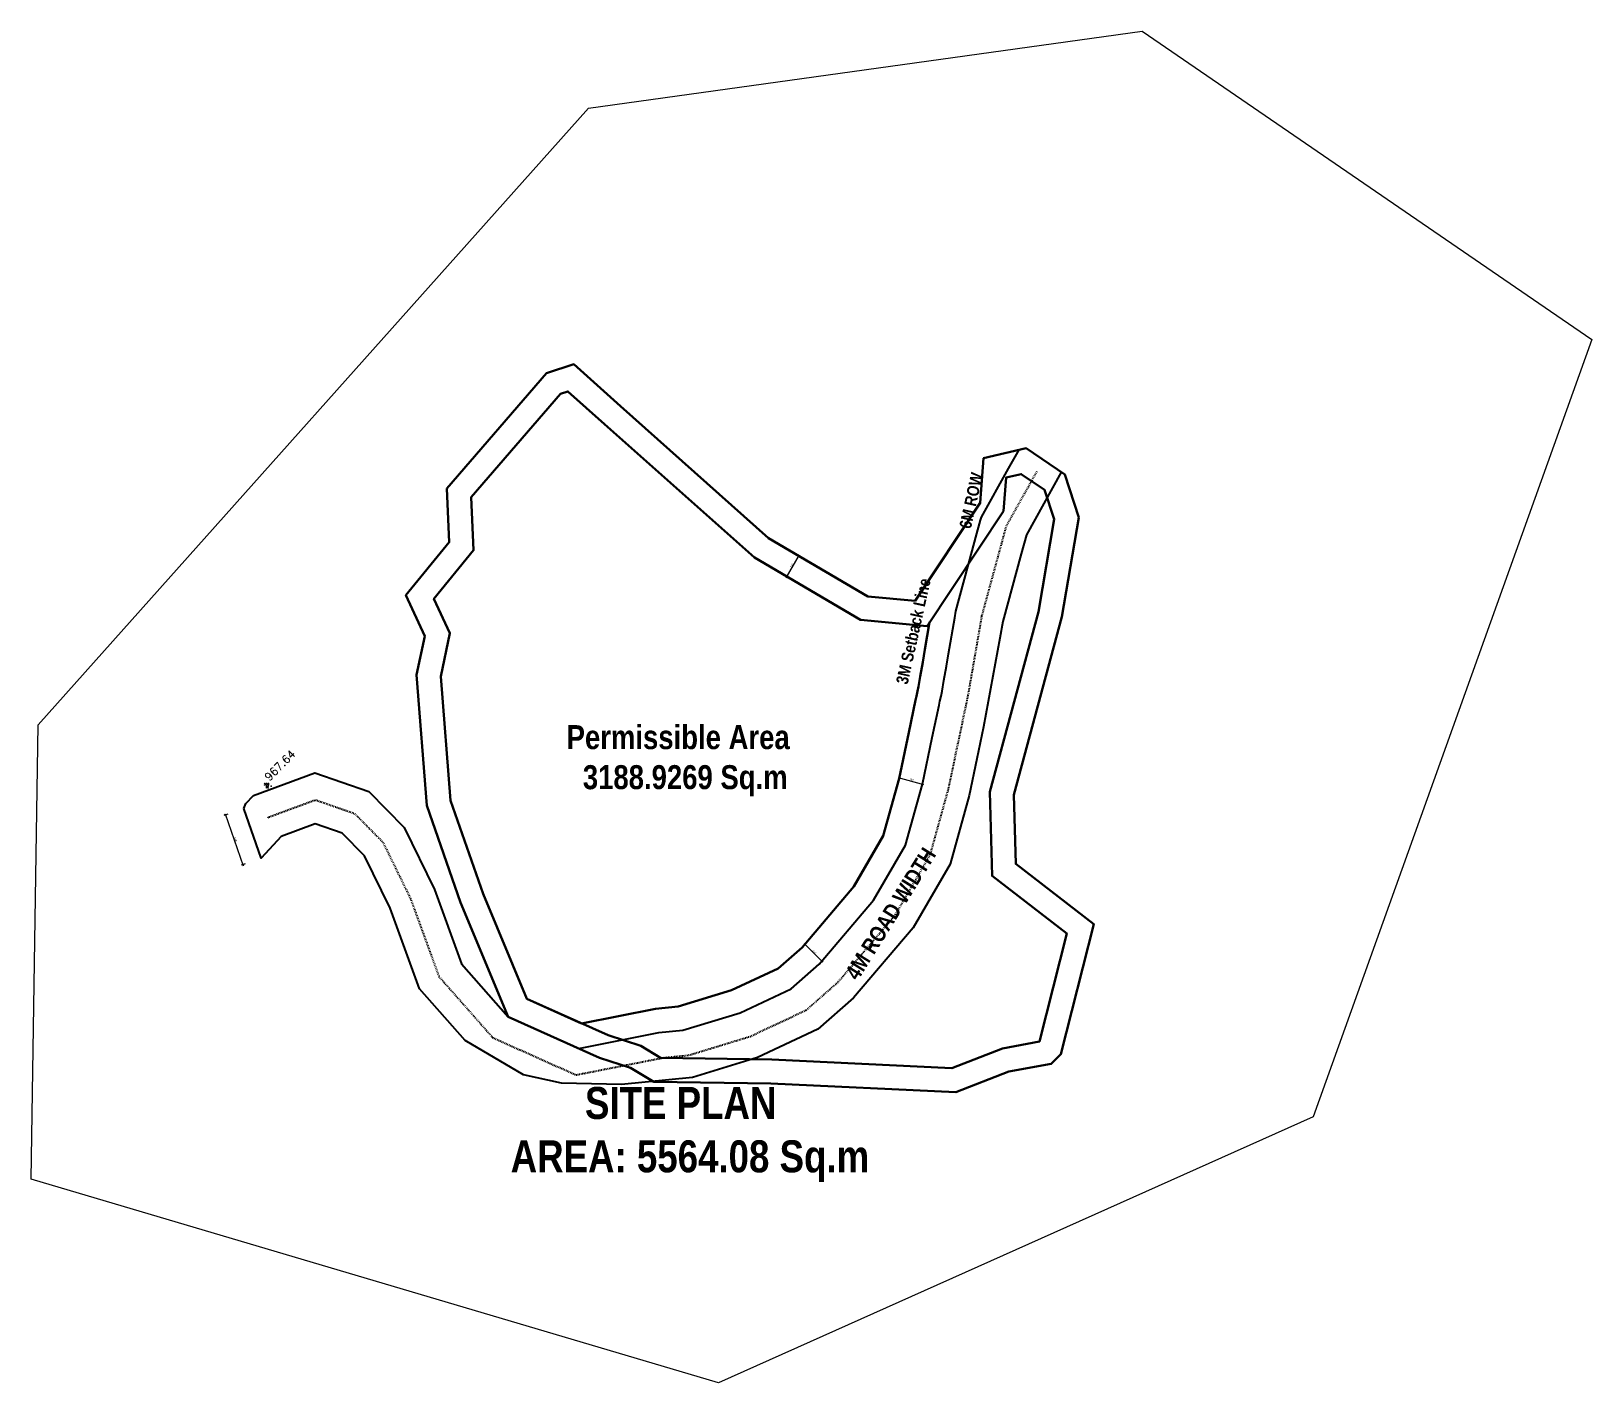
# Model space of a CAD drawing. Header units: metres. Extents: x 319894 to 3389272, y 120 to 6136017.
# Drawn here: x 320959.6 to 321154.6, y 3068026.6 to 3068195.6 of the extents above; entities that cross this region are included whole.
import ezdxf
from ezdxf.enums import TextEntityAlignment as Align

# ---------------------------------------------------------------- set-up
doc = ezdxf.new("R2010")
doc.units = ezdxf.units.M
doc.header["$MEASUREMENT"] = 0
doc.linetypes.add('DASHDOT', pattern=[1, 0.5, -0.25, 0, -0.25])
doc.layers.get('Defpoints').update_dxf_attribs({"color": 254})
for name, color, linetype, lineweight in [('a_MUEBLE', 255, 'Continuous', 5), ('hach', 210, 'Continuous', 9), ('HATCH-1', 254, 'Continuous', 0)]:
    doc.layers.add(name, color=color, linetype=linetype, lineweight=lineweight)
for name, color, linetype in [('Points', 7, 'Continuous'), ('Points-ELV', 6, 'Continuous'), ('Points-NUM', 4, 'Continuous'), ('Points-TXT', 3, 'Continuous'), ('RE', 7, 'Continuous'), ('S-DIM', 7, 'Continuous'), ('TEXT', 255, 'Continuous')]:
    doc.layers.add(name, color=color, linetype=linetype)
doc.styles.add('romans', font='romans.shx')
doc.styles.get("Standard").update_dxf_attribs({"font": 'arial.ttf'})
doc.dimstyles.get("Standard").update_dxf_attribs({"dimtxt": 0.2, "dimasz": 0.18, "dimexe": 0.2, "dimexo": 0.2, "dimgap": 0.09, "dimtad": 1, "dimzin": 0, "dimdsep": 46, "dimtxsty": 'Standard', "dimblk": 'OBLIQUE', "dimcen": 0.09, "dimdle": 0.15, "dimclrt": 7, "dimadec": 0, "dimazin": 0, "dimtfac": 1, "dimtofl": 0, "dimtmove": 0, "dimatfit": 3, "dimfxl": 0.3, "dimfxlon": 1, "dimtfillclr": 2, "dimtolj": 1, "dimtzin": 0, "dimarcsym": 0})

# ---------------------------------------------------------------- blocks, each defined once
blk = doc.blocks.new('POINTS')
at = {"layer": 'Points'}
blk.add_line((0, 0), (0, 0), dxfattribs=at)
blk.add_point((0, 0), dxfattribs=at)
at = {"layer": 'Points-ELV', "style": 'romans'}
blk.add_attdef('ELEV', text='', height=1, rotation=45, dxfattribs=at).set_placement((0, 0), align=Align.BOTTOM_LEFT)
at = {"layer": 'Points-NUM', "style": 'romans'}
blk.add_attdef('PTNUM', text='', height=1, dxfattribs=at).set_placement((0, 0), align=Align.BOTTOM_RIGHT)
at = {"layer": 'Points-TXT', "style": 'romans'}
blk.add_attdef('DESC', text='', height=1, dxfattribs=at).set_placement((0, 0), align=Align.BOTTOM_RIGHT)
blk = doc.blocks.new('_Oblique')
at = {"color": 0, "linetype": 'ByBlock', "lineweight": -2}
blk.add_line((-0.5, -0.5), (0.5, 0.5), dxfattribs=at)
blk = doc.blocks.new('*D656')
at = {"layer": 'Defpoints', "color": 0, "transparency": 16777216}
for p in [(321055.53, 3068130.02, 987.59), (321055.53, 3068130.02), (321054.01, 3068127.43)]:
    blk.add_point(p, dxfattribs=at)
at = {"layer": 'S-DIM', "color": 0, "lineweight": -2, "transparency": 16777216}
for p, q in [((321053.94, 3068127.3), (321055.61, 3068130.15)), ((321055.36, 3068130.12), (321055.36, 3068130.12)), ((321054.01, 3068127.43), (321053.84, 3068127.53))]:
    blk.add_line(p, q, dxfattribs=at)
at = {"layer": 'S-DIM', "color": 0, "lineweight": -2, "transparency": 16777216, "xscale": 0.18, "yscale": 0.18, "zscale": 0.18}
for p, rotation in [((321055.53, 3068130.02), 59.53685183172555), ((321054.01, 3068127.43), 239.5368518317255)]:
    blk.add_blockref('_Oblique', p, dxfattribs=dict(at, rotation=rotation))
at = {"layer": 'S-DIM', "color": 7, "transparency": 16777216, "insert": (321054.61, 3068128.82), "char_height": 0.2, "attachment_point": 5, "rotation": 59.5369}
blk.add_mtext('\\A1;3.00', dxfattribs=at)
blk = doc.blocks.new('*D657')
at = {"layer": 'Defpoints', "color": 0, "transparency": 16777216}
for p in [(321068.05, 3068102.2), (321070.94, 3068101.4), (321070.96, 3068101.49)]:
    blk.add_point(p, dxfattribs=at)
at = {"layer": 'S-DIM', "color": 0, "lineweight": -2, "transparency": 16777216}
for p, q in [((321067.93, 3068102.33), (321071.11, 3068101.45)), ((321068.07, 3068102.29), (321068.13, 3068102.48)), ((321070.96, 3068101.49), (321071.02, 3068101.68))]:
    blk.add_line(p, q, dxfattribs=at)
at = {"layer": 'S-DIM', "color": 0, "lineweight": -2, "transparency": 16777216, "xscale": 0.18, "yscale": 0.18, "zscale": 0.18}
for p, rotation in [((321068.07, 3068102.29), 164.5167171656235), ((321070.96, 3068101.49), 344.5167171656235)]:
    blk.add_blockref('_Oblique', p, dxfattribs=dict(at, rotation=rotation))
at = {"layer": 'S-DIM', "color": 7, "transparency": 16777216, "insert": (321069.57, 3068102.08), "char_height": 0.2, "attachment_point": 5, "rotation": 344.5167}
blk.add_mtext('\\A1;3.00', dxfattribs=at)
blk = doc.blocks.new('*D658')
at = {"layer": 'Defpoints', "color": 0, "transparency": 16777216}
for p in [(320986.14, 3068098.43), (320988.3, 3068092.22), (320986.01, 3068091.42)]:
    blk.add_point(p, dxfattribs=at)
at = {"layer": 'S-DIM', "color": 0, "lineweight": -2, "transparency": 16777216}
for p, q in [((320984.13, 3068097.73), (320983.66, 3068097.57)), ((320983.8, 3068097.77), (320986.06, 3068091.28)), ((320986.29, 3068091.52), (320985.82, 3068091.35))]:
    blk.add_line(p, q, dxfattribs=at)
at = {"layer": 'S-DIM', "color": 0, "lineweight": -2, "transparency": 16777216, "xscale": 0.18, "yscale": 0.18, "zscale": 0.18}
for p, rotation in [((320983.85, 3068097.63), 109.1752048226895), ((320986.01, 3068091.42), 289.1752048226895)]:
    blk.add_blockref('_Oblique', p, dxfattribs=dict(at, rotation=rotation))
at = {"layer": 'S-DIM', "color": 7, "transparency": 16777216, "insert": (320985.11, 3068094.59), "char_height": 0.2, "attachment_point": 5, "rotation": 289.1752}
blk.add_mtext('\\A1;6.58', dxfattribs=at)
blk = doc.blocks.new('*D659')
at = {"layer": 'Defpoints', "color": 0, "transparency": 16777216}
for p in [(321055.91, 3068081.08), (321056.27, 3068081.45), (321058.06, 3068078.97)]:
    blk.add_point(p, dxfattribs=at)
at = {"layer": 'S-DIM', "color": 0, "lineweight": -2, "transparency": 16777216}
for p, q in [((321056.06, 3068081.23), (321056.41, 3068081.59)), ((321058.53, 3068079.23), (321056.17, 3068081.55)), ((321058.21, 3068079.13), (321058.56, 3068079.48))]:
    blk.add_line(p, q, dxfattribs=at)
at = {"layer": 'S-DIM', "color": 0, "lineweight": -2, "transparency": 16777216, "xscale": 0.18, "yscale": 0.18, "zscale": 0.18}
for p, rotation in [((321056.27, 3068081.45), 135.4823816131828), ((321058.42, 3068079.34), 315.4823816131828)]:
    blk.add_blockref('_Oblique', p, dxfattribs=dict(at, rotation=rotation))
at = {"layer": 'S-DIM', "color": 7, "transparency": 16777216, "insert": (321057.48, 3068080.53), "char_height": 0.2, "attachment_point": 5, "rotation": 315.4824}
blk.add_mtext('\\A1;3.01', dxfattribs=at)

msp = doc.modelspace()

# ---------------------------------------------------------------- linework, layer by layer
at = {"color": 1}
msp.add_lwpolyline([(321154.631, 3068157.091), (321119.818, 3068059.893), (321045.466, 3068026.635), (320959.565, 3068052.107), (320960.432, 3068108.911), (321029.22, 3068185.999), (321098.427, 3068195.635), (321154.631, 3068157.091)], dxfattribs=at)
at = {"color": 1, "lineweight": 50, "elevation": 987.586}
msp.add_lwpolyline([(321088.395, 3068122.389), (321090.515, 3068134.84), (321088.756, 3068140.2), (321083.923, 3068143.489), (321078.603, 3068142.244), (321078.181, 3068136.644), (321070.036, 3068124.41), (321064.159, 3068124.945), (321051.732, 3068132.255), (321033.222, 3068148.748), (321027.373, 3068153.985), (321023.991, 3068152.886), (321011.527, 3068138.442), (321011.816, 3068131.743), (321006.402, 3068125.11), (321008.764, 3068119.995), (321007.734, 3068115.145), (321008.996, 3068098.829), (321013.241, 3068086.695), (321019.19, 3068072.396), (321030.609, 3068067.281), (321034.488, 3068066.025), (321037.371, 3068064.277), (321052.03, 3068064.047), (321075.145, 3068062.967), (321081.776, 3068065.544), (321087.043, 3068066.512), (321088.283, 3068067.73), (321092.387, 3068083.989), (321082.625, 3068091.512), (321082.385, 3068100.172)], close=True, dxfattribs=at)
at = {"color": 3, "lineweight": 50, "elevation": 987.586}
msp.add_lwpolyline([(321085.462, 3068123.034), (321087.433, 3068134.611), (321086.224, 3068138.294), (321083.324, 3068140.268), (321081.429, 3068139.824), (321081.113, 3068135.635), (321071.543, 3068121.26), (321063.218, 3068122.019), (321049.956, 3068129.819), (321031.223, 3068146.51), (321026.658, 3068150.599), (321025.715, 3068150.292), (321014.575, 3068137.383), (321014.862, 3068130.731), (321009.911, 3068124.666), (321011.905, 3068120.347), (321010.758, 3068114.945), (321011.957, 3068099.45), (321016.044, 3068087.768), (321021.503, 3068074.647), (321031.687, 3068070.086), (321035.745, 3068068.771), (321038.231, 3068067.264), (321052.124, 3068067.046), (321074.65, 3068065.994), (321080.954, 3068068.443), (321085.584, 3068069.294), (321088.997, 3068082.814), (321079.666, 3068090.005), (321079.374, 3068100.529)], close=True, dxfattribs=at)
at = {"color": 1, "linetype": 'DASHDOT', "lineweight": 40, "ltscale": 0.2}
msp.add_lwpolyline([(320989.204, 3068097.234), (320989.258, 3068097.358), (320989.282, 3068097.384), (320995.094, 3068099.529), (320999.99, 3068097.813), (321003.517, 3068094.239), (321006.976, 3068087.161), (321010.534, 3068077.409), (321017.245, 3068069.801), (321027.666, 3068065.133), (321038.555, 3068067.281), (321041.725, 3068067.594), (321049.425, 3068069.947), (321056.449, 3068073.247), (321060.458, 3068076.776), (321067.605, 3068085.175), (321071.951, 3068092.675), (321074.21, 3068100.827), (321075.457, 3068106.743), (321076.313, 3068110.804), (321076.42, 3068111.311), (321076.554, 3068111.945), (321076.696, 3068112.617), (321076.937, 3068114.012), (321077.245, 3068115.795), (321077.515, 3068117.351), (321078.288, 3068121.823), (321078.407, 3068122.511), (321080.423, 3068129.928), (321080.88, 3068131.608), (321081.462, 3068133.748), (321081.463, 3068133.752), (321084.66, 3068139.47), (321085.285, 3068140.588)], dxfattribs=at)
at = {"color": 3, "lineweight": 50}
msp.add_lwpolyline([(321021.503, 3068074.647), (321028.362, 3068071.575), (321037.585, 3068073.394), (321040.435, 3068073.676), (321047.108, 3068075.714), (321052.915, 3068078.443), (321055.912, 3068081.081), (321062.398, 3068088.704), (321066.057, 3068095.016), (321068.047, 3068102.202), (321069.254, 3068107.926), (321070.11, 3068111.987), (321070.217, 3068112.494), (321070.351, 3068113.127), (321070.469, 3068113.687), (321070.691, 3068114.969), (321070.999, 3068116.752), (321071.268, 3068118.308), (321071.862, 3068121.739)], dxfattribs=at)
at = {"layer": 'a_MUEBLE', "color": 252, "lineweight": 40, "true_color": 0x939598}
msp.add_lwpolyline([(320986.138, 3068098.428), (320986.409, 3068099.053), (320987.341, 3068100.077), (320995.015, 3068102.909), (321001.746, 3068100.55), (321006.185, 3068096.052), (321009.956, 3068088.336), (321013.361, 3068079.004), (321019.19, 3068072.396), (321028.006, 3068068.447), (321038.024, 3068070.423), (321041.027, 3068070.72), (321048.19, 3068072.908), (321054.577, 3068075.909), (321058.057, 3068078.972), (321064.858, 3068086.966), (321068.845, 3068093.844), (321070.963, 3068101.491), (321072.19, 3068107.307), (321073.046, 3068111.368), (321073.153, 3068111.875), (321073.286, 3068112.508), (321073.416, 3068113.122), (321073.647, 3068114.458), (321073.955, 3068116.24), (321074.224, 3068117.797), (321074.998, 3068122.269), (321075.143, 3068123.109), (321077.2, 3068130.676), (321077.657, 3068132.356), (321078.238, 3068134.496), (321078.346, 3068134.89), (321081.74, 3068140.96), (321083.038, 3068143.282), (321083.923, 3068143.489), (321088.296, 3068140.513), (321083.957, 3068132.661), (321083.317, 3068130.306), (321081.007, 3068121.808), (321080.649, 3068119.737), (321078.593, 3068108.672), (321077.765, 3068104.666), (321076.796, 3068100.07), (321074.422, 3068091.501), (321069.809, 3068083.541), (321062.346, 3068074.755), (321057.901, 3068070.842), (321050.353, 3068067.295), (321042.21, 3068064.807), (321033.349, 3068063.932), (321025.858, 3068064.114), (321021.102, 3068065.149), (321013.813, 3068069.419), (321008.112, 3068075.885), (321004.427, 3068085.984), (321001.225, 3068092.536), (320998.451, 3068095.347), (320995.068, 3068096.533), (320990.792, 3068094.954), (320988.298, 3068092.217)], close=True, dxfattribs=at)
at = {"layer": 'hach', "color": 1}
msp.add_lwpolyline([(321069.254, 3068107.926), (321070.11, 3068111.987), (321070.217, 3068112.494), (321070.351, 3068113.127), (321070.469, 3068113.687), (321070.691, 3068114.969), (321070.999, 3068116.752), (321071.268, 3068118.308), (321071.862, 3068121.739), (321071.543, 3068121.26), (321063.218, 3068122.019), (321049.956, 3068129.819), (321031.223, 3068146.51), (321026.658, 3068150.599), (321025.715, 3068150.292), (321014.575, 3068137.383), (321014.862, 3068130.731), (321009.911, 3068124.666), (321011.905, 3068120.347), (321010.758, 3068114.945), (321011.957, 3068099.45), (321016.044, 3068087.768), (321021.503, 3068074.647), (321028.362, 3068071.575), (321037.585, 3068073.394), (321040.435, 3068073.676), (321047.108, 3068075.714), (321052.915, 3068078.443), (321055.912, 3068081.081), (321062.398, 3068088.704), (321066.057, 3068095.016), (321068.047, 3068102.202)], close=True, dxfattribs=at)

# ---------------------------------------------------------------- block references
at = {"layer": 'RE', "linetype": 'Continuous'}
ref = msp.add_blockref('POINTS', (320989.552, 3068101.226, 967.64), dxfattribs=at)
ref.add_attrib('PTNUM', '558', dxfattribs={"layer": 'Points-NUM', "height": 0.25, "style": 'romans'}).set_placement((320989.302, 3068101.288, 967.64), align=Align.BOTTOM_RIGHT)
ref.add_attrib('DESC', 'RE', dxfattribs={"layer": 'Points-TXT', "height": 0.25, "style": 'romans'}).set_placement((320989.302, 3068100.913, 967.64), align=Align.BOTTOM_RIGHT)
ref.add_attrib('ELEV', '967.64', dxfattribs={"layer": 'Points-ELV', "lineweight": 90, "height": 1, "rotation": 45, "style": 'romans'}).set_placement((320989.552, 3068101.601, 967.64), align=Align.BOTTOM_LEFT)

# ---------------------------------------------------------------- texts
at = {"layer": 'HATCH-1', "color": 0, "linetype": 'ByBlock', "lineweight": -2, "transparency": 16777216, "width": 74.75771, "attachment_point": 8, "line_spacing_factor": 0.9}
for s, insert, char_height, rotation in [('{\\fArial Narrow|b1|i0|c0|p34;6M ROW}', (321077.794, 3068136.782), 1.5, 77.52776), ('{\\fArial Narrow|b1|i0|c0|p34;3M Setback Line}', (321070.583, 3068120.448), 1.5, 77.52776), ('{\\fArial Narrow|b1|i0|c0|p34;4M ROAD WIDTH}', (321067.843, 3068084.749, -987.586), 2, 58.13269)]:
    msp.add_mtext(s, dxfattribs=dict(at, insert=insert, char_height=char_height, rotation=rotation))
at = {"layer": 'TEXT', "linetype": 'Continuous', "attachment_point": 1, "rotation": 359.99907}
for s, insert, char_height, width in [('\\pi1.39554;{\\fArial Narrow|b1|i0|c0|p34;Permissible Area\\P\\pi1.51116;  3188.9269 Sq.m}', (321025.092, 3068108.864), 3, 30.31496), ('\\pi14.40206;{\\fArial Narrow|b1|i0|c0|p34;SITE PLAN\\P\\pi2.56713;  AREA: 5564.08 Sq.m}', (321014.382, 3068063.621, 987.586), 4, 52.20385)]:
    msp.add_mtext(s, dxfattribs=dict(at, insert=insert, char_height=char_height, width=width))

# ---------------------------------------------------------------- dimensions: what is measured, and where the dimension line sits
at = {"layer": 'S-DIM', "color": 1}
for p1, p2, distance, picture, middle in [((321054.014, 3068127.432), (321055.535, 3068130.018, 987.586), 0, '*D656', (321054.608, 3068128.823)), ((321068.047, 3068102.202), (321070.938, 3068101.401), 0.094, '*D657', (321069.569, 3068102.077)), ((320986.138, 3068098.428), (320988.298, 3068092.217), -2.425, '*D658', (320985.109, 3068094.589)), ((321058.057, 3068078.972), (321055.912, 3068081.081), -0.515, '*D659', (321057.481, 3068080.531))]:
    dim = msp.add_aligned_dim(p1=p1, p2=p2, distance=distance, dimstyle='Standard', dxfattribs=at)
    dim.commit()
    dim.dimension.update_dxf_attribs({"geometry": picture, "text_midpoint": middle})

doc.saveas('drawing.dxf')
